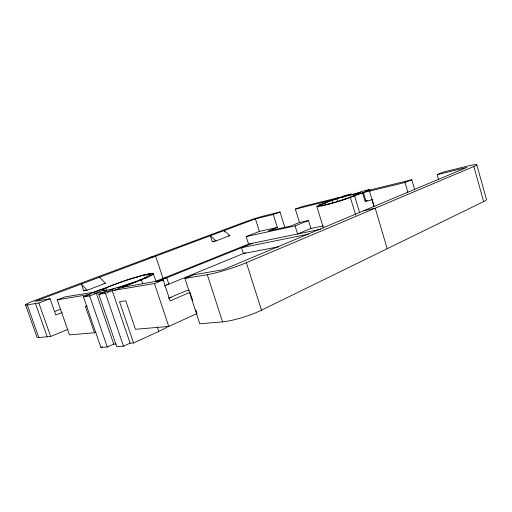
<?xml version="1.0" encoding="UTF-8"?>
<svg xmlns="http://www.w3.org/2000/svg" width="512" height="512" viewBox="0 0 512 512"><rect width="100%" height="100%" fill="white"/><g stroke="black" fill="none" stroke-linecap="round" stroke-linejoin="round"><path stroke-width="0.77" d="M319.827 205.485A19.213 1.293 -17.1 0 0 325.843 204.589L334.528 202.381L348.595 197.741L354.842 195.29L356.461 194.093L355.398 194.08A19.213 1.293 -17.1 0 0 341.549 197.453L328.09 201.773L316.877 206.528L323.443 228.045M192.723 300.678L189.99 292.346L170.144 300.87L163.219 280.019L122.528 287.347L146.995 277.594L151.014 275.686L153.274 274.285L153.67 273.472L152.243 273.286L144.538 274.733L125.459 280.384L93.843 292.25L65.184 296.851L57.248 299.872L69.478 334.893L94.49 332.762L95.942 332.141M115.04 288.23L107.846 291.379L94.17 293.677L102.707 290.349A24.851 2.131 -18.4 0 0 115.04 288.23C126.707 284.608 138.726 281.306 149.44 275.309L149.818 274.605C139.462 275.136 129.536 279.603 119.648 282.586A24.851 2.131 -18.4 0 0 105.786 288.211L99.021 290.246L87.994 294.714M102.707 290.349L105.786 288.211L106.515 290.355M62.163 312.474L55.757 315.002L50.061 298.733L35.072 301.331L255.437 218.861L273.312 214.515L277.338 227.418L268.384 230.957L290.464 226.106L299.469 222.502L295.354 209.152L331.155 200.32L319.27 205.005L316.877 206.528A22.355 1.51 -17.1 0 0 328.518 204.307L334.528 202.381M329.869 203.565L328.518 204.307L325.843 204.589M131.482 278.637L132.326 278.176M137.133 277.114L138.822 276.25M438.624 179.834L437.146 174.669L466.938 167.424L223.091 269.741L193.862 274.758L184.915 278.438L199.814 323.802L222.598 321.862A28.179 4.858 -17.9 0 0 261.491 310.163L483.654 201.562A21.523 2.509 -15.6 0 0 486.4 199.213L476.755 164.646M105.568 291.763L98.829 294.4L116.691 346.541L123.501 346.176L130.106 343.162L133.555 342.963L158.758 331.43A28.704 4.422 -19.1 0 0 167.942 326.432M133.555 342.963L119.526 301.677L125.779 300.781L135.437 329.28L168.762 326.445L196.954 313.562L195.712 309.773M57.248 299.872L90.106 294.355L83.482 296.928L100.89 347.386L107.264 347.04L113.76 344.122L116.134 343.981M100.89 347.386L102.33 346.739M168.518 298.285L186.061 290.816L189.216 290.355M356.282 194.502L362.541 192.813L368.224 190.406M483.654 201.562L473.85 166.496L246.374 262.688A28.378 3.066 -17.8 0 1 207.27 274.688L184.915 278.438M323.162 225.907L310.918 228.474L297.594 233.99L295.085 225.888L246.176 236.576L248.557 244.077L320.531 229.274M25.6 305.005L37.069 337.37A20.442 2.285 -19.4 0 0 38.803 337.504L50.662 336.493L67.904 329.35M245.555 252.653L164.435 285.958M437.146 174.669L443.853 171.91L466.765 166.304A21.638 1.574 -16.4 0 1 473.85 166.496M367.456 200.563L365.126 201.517L362.541 192.813M252.442 243.277L157.862 281.35M374.029 206.586L369.453 191.13L405.018 182.483L411.782 179.75L414.675 189.734M98.829 294.4L105.446 293.312L112.23 290.643L154.458 283.552L163.219 280.019M248.557 244.077L155.667 281.382M295.085 225.888L308.474 220.506L310.918 228.474M94.49 332.762L85.421 306.496L86.899 305.907M369.453 191.13L370.304 190.797C357.862 193.728 346.374 199.75 333.92 202.797M54.502 311.59L60.358 309.299M246.176 236.576L259.386 231.405L277.338 227.418M358.138 192.87L361.786 191.443L369.254 189.613L365.613 191.046L411.782 179.75M83.482 296.928L89.67 295.91L96.339 293.312L113.76 344.122M347.693 195.43L351.341 194.01L344.211 195.757L340.57 197.171L302.125 206.573L295.354 209.152M341.549 197.453L345.222 196.032L360.704 192.243L355.398 194.08M99.603 277.184L105.395 283.258L87.136 290.253L81.35 284.013L83.706 290.861L85.894 290.029M224.666 232.032L224.192 230.554L229.926 235.603L216.07 240.902L210.33 235.744L212.262 241.754L214.445 240.915M38.803 337.504L27.258 304.909L38.848 302.963L50.061 298.733M273.312 214.515L280.051 211.974L284.928 227.648M114.573 290.253L127.859 285.248L127.309 284.442M142.016 275.667L144.538 274.733M338.144 197.766L330.298 200.653L332.294 200.333L333.101 203.002M145.946 274.803L149.114 273.722M148.614 274.432L152.243 273.286M319.27 205.005L321.85 204.192M322.387 203.718L324.531 203.085M149.44 275.309L153.274 274.285M280.051 211.974L266.022 215.405A15.763 0.947 -17.5 0 0 245.094 221.926L36.73 299.706A20.544 1.44 -18.7 0 0 27.258 304.909M372.134 199.75L365.978 201.171L363.398 192.474M228.39 235.949L229.926 235.603M212.262 241.754L216.07 240.902M299.469 222.502L308.474 220.506M149.901 257.466L155.661 256.205L163.04 278.426L166.739 277.779L168.858 284.141L166.65 284.499M363.776 210.694L375.2 208.192L387.194 248.685M308.787 234.093L241.504 247.68L243.373 253.549L278.63 246.784M352.224 196.39L354.618 195.936L359.629 212.704M144.006 278.163L146.995 277.594M104 283.52L105.395 283.258M83.706 290.861L87.136 290.253M118.63 282.746L119.648 282.586M85.421 306.496L86.97 306.272M168.89 297.901L171.27 297.574M139.258 280.122L141.478 279.878L142.739 283.654M344.218 199.245L345.28 199.264M38.848 302.963L50.662 336.493M35.475 303.526L47.219 336.781M153.414 273.997L156.038 281.523M89.67 295.91L107.264 347.04M105.446 293.312L123.501 346.176M103.482 289.51L103.974 290.957M112.23 290.643L130.106 343.162M157.242 326.906L158.758 331.43M154.458 283.552L168.762 326.445M207.27 274.688L222.598 321.862M246.374 262.688L261.491 310.163M255.437 218.861L259.386 231.405M324.947 201.83L325.408 203.334M336.883 198.861L337.683 201.53M350.394 197.51L355.667 215.11M372.115 199.514L373.907 205.562M405.018 182.483L407.821 192.128M117.581 288.096A24.832 2.272 -18.5 0 1 121.075 286.803M121.792 286.541A24.832 2.272 -18.5 0 1 132.173 283.072M132.896 282.842A24.832 2.272 -18.5 0 1 135.053 282.189"/></g></svg>
